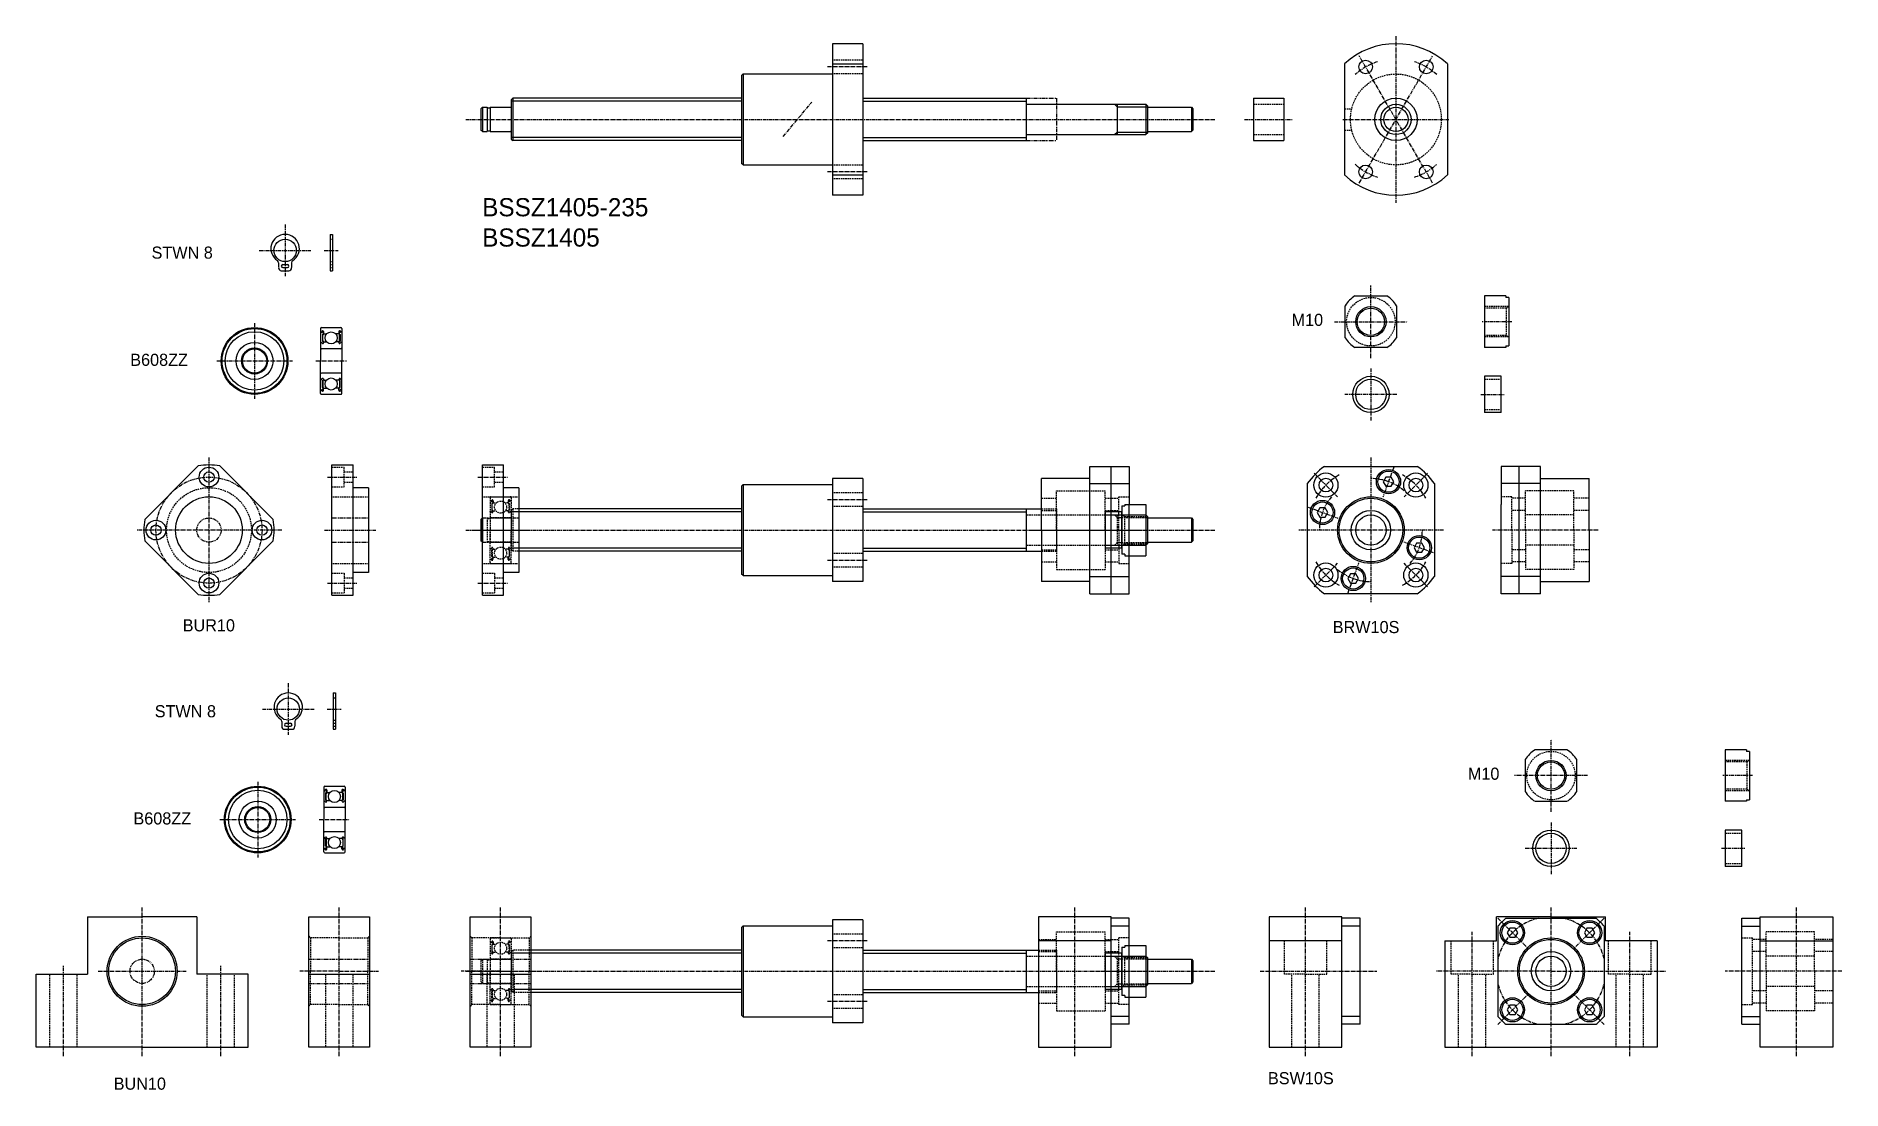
# Model space of a CAD drawing. Extents: x -127 to 469, y -250 to 98.
import ezdxf

# ---------------------------------------------------------------- set-up
doc = ezdxf.new("R2010")
doc.units = 0
for name, pattern in [('CENTER', [2, 1.25, -0.25, 0.25, -0.25]), ('DASHED', [0.75, 0.5, -0.25]), ('PHANTOM', [2.5, 1.25, -0.25, 0.25, -0.25, 0.25, -0.25])]:
    doc.linetypes.add(name, pattern=pattern)
doc.layers.get('0').update_dxf_attribs({"linetype": 'CONTINUOUS'})
doc.layers.add('CENTER', color=1, linetype='CENTER')

# ---------------------------------------------------------------- blocks, each defined once
blk = doc.blocks.new('BSSZ1405')
at = {"color": 7, "linetype": 'CONTINUOUS'}
for p, q in [((-10, 25), (-10, -25)), ((0, 25), (-10, 25)), ((0, 25), (0, -25)), ((-10, 18.33), (0, 18.33)), ((-40, 14.5), (-39.5, 15)), ((-40, 14.5), (-40, -14.5)), ((-39.5, 15), (-10, 15)), ((-39.5, 15), (-39.5, -15)), ((-115.5, 7), (-116, 6.5)), ((-116, 6.5), (-116, -6.5)), ((-40, 7), (-115.5, 7)), ((-115.5, 7), (-115.5, -7)), ((0, 7), (54, 7)), ((54, 7), (54, -7)), ((-126, 3.5), (-125.5, 4)), ((-126, 3.5), (-126, -3.5)), ((-125.5, 4), (-125.5, -4)), ((-125.5, 4), (-123.9, 4)), ((-123.9, 4), (-123.9, -4)), ((-123.9, 3.8), (-123, 3.8)), ((-123, 4), (-123, -4)), ((-123, 4), (-116.2, 4)), ((-116, 0), (-116, 0)), ((54.2, 5), (93.5, 5)), ((84, 5), (84, -5)), ((93.5, 5), (93.5, -5)), ((93.5, 5), (94, 4.5)), ((94, 4.5), (94, -4.5)), ((94, 4), (108.5, 4)), ((108.5, 4), (108.5, -4)), ((108.5, 4), (109, 3.5)), ((109, 3.5), (109, -3.5)), ((-125.5, -4), (-126, -3.5)), ((-125.5, -4), (-123.9, -4)), ((-123.9, -3.8), (-123, -3.8)), ((-123, -4), (-116.2, -4)), ((54.2, -5), (93.5, -5)), ((94, -4.5), (93.5, -5)), ((94, -4), (108.5, -4)), ((109, -3.5), (108.5, -4)), ((-116, -6.5), (-115.5, -7)), ((-40, -7), (-115.5, -7)), ((0, -7), (54, -7)), ((-39.5, -15), (-40, -14.5)), ((-39.5, -15), (-10, -15)), ((-10, -18.33), (0, -18.33)), ((0, -25), (-10, -25))]:
    blk.add_line(p, q, dxfattribs=at)
at = {"color": 3, "linetype": 'DASHED'}
for p, q in [((0, 19.57), (-10, 19.57)), ((0, 15.07), (-10, 15.07)), ((0, -15.07), (-10, -15.07)), ((0, -19.57), (-10, -19.57))]:
    blk.add_line(p, q, dxfattribs=at)
at = {"color": 3, "linetype": 'CONTINUOUS'}
for p, q in [((-40, 6), (-116, 6)), ((0, 6), (54, 6)), ((83.15, 5), (84, 4.15)), ((84, 4.15), (94, 4.15)), ((83.15, -5), (84, -4.15)), ((84, -4.15), (94, -4.15)), ((-40, -6), (-116, -6)), ((0, -6), (54, -6))]:
    blk.add_line(p, q, dxfattribs=at)
at = {"color": 3, "linetype": 'PHANTOM'}
for p, q in [((54, 7), (64, 7)), ((64, 7), (64, -7)), ((54, -7), (64, -7))]:
    blk.add_line(p, q, dxfattribs=at)
at = {"color": 7, "linetype": 'CONTINUOUS'}
for centre, start, end in [((-116.2, 4.2), 270, 0), ((54.2, 5.2), 180, 270), ((-116.2, -4.2), 0, 90), ((54.2, -5.2), 90, 180)]:
    blk.add_arc(centre, 0.2, start, end, dxfattribs=at)
at = {"layer": 'CENTER', "color": 1, "linetype": 'CENTER'}
for p, q in [((1.45, 17.32), (-11.58, 17.32)), ((-131, 0), (116.27, 0)), ((-26.25, -5.66), (-16.83, 5.66)), ((1.45, -17.32), (-11.58, -17.32))]:
    blk.add_line(p, q, dxfattribs=at)
blk = doc.blocks.new('BUN10-H')
at = {"color": 7, "linetype": 'CONTINUOUS'}
for p, q in [((-18, 0), (0, 0)), ((-18, 0), (-18, -19)), ((18, 0), (0, 0)), ((18, 0), (18, -19)), ((-35, -43), (-35, -19)), ((35, -43), (35, -19)), ((0, -43), (-35, -43)), ((0, -43), (35, -43))]:
    blk.add_line(p, q, dxfattribs=at)
at = {"color": 3, "linetype": 'DASHED'}
for p, q in [((-30.5, -43), (-30.5, -19)), ((-21.5, -43), (-21.5, -19)), ((21.5, -43), (21.5, -19)), ((30.5, -43), (30.5, -19))]:
    blk.add_line(p, q, dxfattribs=at)
at = {"color": 7, "linetype": 'CONTINUOUS'}
for points in [[(-35, -19), (-18, -19)], [(35, -19), (18, -19)]]:
    blk.add_lwpolyline(points, dxfattribs=at)
for radius in [11.55, 11]:
    blk.add_circle((0, -18), radius, dxfattribs=at)
at = {"color": 3, "linetype": 'PHANTOM'}
blk.add_circle((0, -18), 4, dxfattribs=at)
at = {"layer": 'CENTER', "color": 1, "linetype": 'CENTER'}
for p, q in [((0, -46), (0, 3)), ((-26, -46), (-26, -16)), ((26, -46), (26, -16)), ((-14.55, -18), (14.55, -18))]:
    blk.add_line(p, q, dxfattribs=at)
blk = doc.blocks.new('BUN10-V')
at = {"color": 7, "linetype": 'CONTINUOUS'}
for p, q in [((-20, -25), (-20, 18)), ((-20, 18), (0, 18)), ((0, 18), (0, -25)), ((-20, -1), (0, -1)), ((0, -25), (-20, -25))]:
    blk.add_line(p, q, dxfattribs=at)
at = {"color": 3, "linetype": 'DASHED'}
for p, q in [((-20, 11.55), (-19.45, 11)), ((-19.45, 11), (-19.45, 0)), ((-10, 11), (-19.45, 11)), ((-10, 11), (-0.55, 11)), ((0, 11.55), (-0.55, 11)), ((-0.55, 11), (-0.55, 0)), ((-19.45, -11), (-19.45, 0)), ((-0.55, -11), (-0.55, 0)), ((-14.5, -1), (-14.5, -25)), ((-5.5, -1), (-5.5, -25)), ((-20, -11.55), (-19.45, -11)), ((-10, -11), (-19.45, -11)), ((-10, -11), (-0.55, -11)), ((0, -11.55), (-0.55, -11))]:
    blk.add_line(p, q, dxfattribs=at)
at = {"color": 3, "linetype": 'PHANTOM'}
for p, q in [((-20, 4), (0, 4)), ((-20, -4), (0, -4))]:
    blk.add_line(p, q, dxfattribs=at)
at = {"layer": 'CENTER', "color": 1, "linetype": 'CENTER'}
for p, q in [((-10, -28), (-10, 21)), ((-10, 0), (-23, 0)), ((-10, 0), (3, 0))]:
    blk.add_line(p, q, dxfattribs=at)
blk = doc.blocks.new('BUR10-H')
at = {"color": 7, "linetype": 'CONTINUOUS'}
for p, q in [((-21.21, 3.54), (-3.54, 21.21)), ((21.21, 3.54), (3.54, 21.21)), ((-3.54, -21.21), (-21.21, -3.54)), ((3.54, -21.21), (21.21, -3.54))]:
    blk.add_line(p, q, dxfattribs=at)
for centre, radius in [((0, 17.5), 3.25), ((0, 17.5), 1.7), ((0, 0), 11), ((-17.5, 0), 3.25), ((-17.5, 0), 1.7), ((17.5, 0), 3.25), ((17.5, 0), 1.7), ((0, -17.5), 3.25), ((0, -17.5), 1.7)]:
    blk.add_circle(centre, radius, dxfattribs=at)
at = {"color": 3, "linetype": 'DASHED'}
blk.add_circle((0, 0), 14, dxfattribs=at)
at = {"color": 3, "linetype": 'PHANTOM'}
blk.add_circle((0, 0), 4, dxfattribs=at)
at = {"color": 7, "linetype": 'CONTINUOUS'}
for start, end in [(80.51598, 99.48402), (170.51598, 189.48402), (350.51598, 9.48402), (260.51598, 279.48402)]:
    blk.add_arc((0, 0), 21.5, start, end, dxfattribs=at)
at = {"layer": 'CENTER'}
blk.add_line((0, 24), (0, -24), dxfattribs=at)
at = {"layer": 'CENTER', "linetype": 'CENTER'}
blk.add_line((24, 0), (-24, 0), dxfattribs=at)
blk.add_circle((0, 0), 17.5, dxfattribs=at)
blk = doc.blocks.new('BUR10-V')
at = {"color": 7, "linetype": 'CONTINUOUS'}
for p, q in [((-12, -21.5), (-12, 21.5)), ((-12, 21.5), (-5, 21.5)), ((-5, -21.5), (-5, 21.5)), ((0, 14), (-5, 14)), ((0, 14), (0, -14)), ((0, -14), (-5, -14)), ((-12, -21.5), (-5, -21.5))]:
    blk.add_line(p, q, dxfattribs=at)
at = {"color": 3, "linetype": 'DASHED'}
for p, q in [((-12, 20.75), (-8, 20.75)), ((-8, 14.25), (-8, 20.75)), ((-8, 19.2), (-5, 19.2)), ((-12, 14.25), (-8, 14.25)), ((-8, 15.8), (-5, 15.8)), ((-11.7, 11), (-0.3, 11)), ((-11.7, -11), (-0.3, -11)), ((-12, -14.25), (-8, -14.25)), ((-8, -14.25), (-8, -20.75)), ((-8, -15.8), (-5, -15.8)), ((-12, -20.75), (-8, -20.75)), ((-8, -19.2), (-5, -19.2))]:
    blk.add_line(p, q, dxfattribs=at)
at = {"color": 3, "linetype": 'PHANTOM'}
for p, q in [((-12, 4), (0, 4)), ((-12, -4), (0, -4))]:
    blk.add_line(p, q, dxfattribs=at)
at = {"layer": 'CENTER', "linetype": 'CENTER'}
for p, q in [((-13.5, 17.5), (-3.5, 17.5)), ((-14.5, 0), (2.5, 0)), ((-13.5, -17.5), (-3.5, -17.5))]:
    blk.add_line(p, q, dxfattribs=at)
blk = doc.blocks.new('BSW10S-H')
at = {"color": 7, "linetype": 'CONTINUOUS'}
for p, q in [((0, 43), (-18, 43)), ((-18, 35), (-18, 43)), ((-14.92, 42.5), (14.92, 42.5)), ((0, 43), (18, 43)), ((18, 35), (18, 43)), ((-17.5, 39.92), (-17.5, 10.08)), ((17.5, 39.92), (17.5, 10.08)), ((-35, 35), (-35, 0)), ((-35, 35), (-18, 35)), ((35, 35), (18, 35)), ((35, 35), (35, 0)), ((-14.92, 7.5), (14.92, 7.5)), ((-35, 0), (0, 0)), ((35, 0), (0, 0))]:
    blk.add_line(p, q, dxfattribs=at)
at = {"color": 3, "linetype": 'DASHED'}
for p, q in [((-33, 24), (-33, 35)), ((-19, 24), (-19, 35)), ((19, 24), (19, 35)), ((33, 24), (33, 35)), ((-26, 24), (-33, 24)), ((-30.5, 0), (-30.5, 24)), ((-26, 24), (-19, 24)), ((-21.5, 0), (-21.5, 24)), ((26, 24), (19, 24)), ((21.5, 0), (21.5, 24)), ((26, 24), (33, 24)), ((30.5, 0), (30.5, 24))]:
    blk.add_line(p, q, dxfattribs=at)
for points in [[(-13.59, 39.23), (-14.46, 37.73), (-13.59, 36.23), (-11.86, 36.23), (-11, 37.73), (-11.86, 39.23)], [(11.86, 39.23), (11, 37.73), (11.86, 36.23), (13.59, 36.23), (14.46, 37.73), (13.59, 39.23)], [(-13.59, 13.77), (-14.46, 12.27), (-13.59, 10.77), (-11.86, 10.77), (-11, 12.27), (-11.86, 13.77)], [(11.86, 13.77), (11, 12.27), (11.86, 10.77), (13.59, 10.77), (14.46, 12.27), (13.59, 13.77)]]:
    blk.add_lwpolyline(points, close=True)
at = {"color": 7, "linetype": 'CONTINUOUS'}
for centre, radius in [((-12.73, 37.73), 4), ((12.73, 37.73), 4), ((-12.73, 37.73), 3.5), ((0, 25), 11), ((12.73, 37.73), 3.5), ((0, 25), 6.5), ((0, 25), 5), ((-12.73, 12.27), 4), ((-12.73, 12.27), 3.5), ((12.73, 12.27), 4), ((12.73, 12.27), 3.5)]:
    blk.add_circle(centre, radius, dxfattribs=at)
blk.add_circle((0, 25), 10.5)
for start, end in [(130.45908, 139.54092), (40.45908, 49.54092), (220.45908, 229.54092), (310.45908, 319.54092)]:
    blk.add_arc((0, 25), 23, start, end, dxfattribs=at)
at = {"layer": 'CENTER', "color": 1, "linetype": 'CENTER'}
for p, q in [((-17.55, 42.55), (-7.9, 32.9)), ((0, -3), (0, 46)), ((17.55, 42.55), (7.9, 32.9)), ((-26, -3), (-26, 38)), ((26, -3), (26, 38)), ((0, 25), (-38, 25)), ((0, 25), (38, 25)), ((-17.55, 7.45), (-7.9, 17.1)), ((17.55, 7.45), (7.9, 17.1))]:
    blk.add_line(p, q, dxfattribs=at)
for start, end in [(103.5362, 166.4638), (13.5362, 76.4638), (193.5362, 256.4638), (283.5362, 346.4638)]:
    blk.add_arc((0, 25), 18, start, end, dxfattribs=at)
blk = doc.blocks.new('BRW10S-H')
at = {"color": 7, "linetype": 'CONTINUOUS'}
for p, q in [((-15.33, 21), (15.33, 21)), ((-21, 15.33), (-21, -15.33)), ((21, 15.33), (21, -15.33)), ((15.33, -21), (-15.33, -21))]:
    blk.add_line(p, q, dxfattribs=at)
for points in [[(4.95, 17.47), (4.08, 15.97), (4.95, 14.47), (6.68, 14.47), (7.55, 15.97), (6.68, 17.47)], [(-16.84, 7.31), (-17.71, 5.81), (-16.84, 4.31), (-15.11, 4.31), (-14.24, 5.81), (-15.11, 7.31)], [(15.11, -4.31), (14.24, -5.81), (15.11, -7.31), (16.84, -7.31), (17.71, -5.81), (16.84, -4.31)], [(-6.68, -14.47), (-7.55, -15.97), (-6.68, -17.47), (-4.95, -17.47), (-4.08, -15.97), (-4.95, -14.47)]]:
    blk.add_lwpolyline(points, close=True)
for centre, radius in [((-14.85, 14.85), 4), ((5.81, 15.97), 4), ((14.85, 14.85), 4), ((-14.85, 14.85), 2.25), ((14.85, 14.85), 2.25), ((-15.97, 5.81), 4), ((0, 0), 6.5), ((0, 0), 5), ((15.97, -5.81), 4), ((-14.85, -14.85), 4), ((14.85, -14.85), 4), ((-14.85, -14.85), 2.25), ((-5.81, -15.97), 4), ((14.85, -14.85), 2.25)]:
    blk.add_circle(centre, radius, dxfattribs=at)
for centre, radius in [((5.81, 15.97), 3.5), ((-15.97, 5.81), 3.5), ((0, 0), 11), ((0, 0), 10.5), ((15.97, -5.81), 3.5), ((-5.81, -15.97), 3.5)]:
    blk.add_circle(centre, radius)
for start, end in [(126.12893, 143.87107), (36.12893, 53.87107), (216.12893, 233.87107), (306.12893, 323.87107)]:
    blk.add_arc((0, 0), 26, start, end, dxfattribs=at)
at = {"layer": 'CENTER', "color": 1, "linetype": 'CENTER'}
for p, q in [((0, 24), (0, -24)), ((-18.74, 18.74), (-10.96, 10.96)), ((7.54, 20.72), (3.95, 10.85)), ((18.74, 18.74), (10.96, 10.96)), ((-20.72, 7.54), (-10.85, 3.95)), ((24, 0), (-24, 0)), ((20.72, -7.54), (10.85, -3.95)), ((-18.74, -18.74), (-10.96, -10.96)), ((-7.54, -20.72), (-3.95, -10.85)), ((18.74, -18.74), (10.96, -10.96))]:
    blk.add_line(p, q, dxfattribs=at)
for start, end in [(119.95074, 150.04926), (29.95074, 60.04926), (209.95074, 240.04926), (299.95074, 330.04926)]:
    blk.add_arc((0, 0), 21, start, end, dxfattribs=at)
at = {"layer": 'CENTER'}
for start, end in [(49.6715, 90.3285), (139.6715, 180.3285), (319.6715, 0.3285), (229.6715, 270.3285)]:
    blk.add_arc((0, 0), 17, start, end, dxfattribs=at)
blk = doc.blocks.new('BSW10S-V')
at = {"color": 7, "linetype": 'CONTINUOUS'}
for p, q in [((-24, 18), (0, 18)), ((-24, 17.15), (-24, 18)), ((0, 18), (0, -25)), ((-30, -17.5), (-30, 17.5)), ((-30, 17.5), (-24, 17.5)), ((-30, 14.92), (-24, 14.92)), ((-24, -17.15), (-24, 17.15)), ((-24, 10), (0, 10)), ((-30, -14.92), (-24, -14.92)), ((-30, -17.5), (-24, -17.5)), ((-24, -25), (-24, -17.15)), ((0, -25), (-24, -25))]:
    blk.add_line(p, q, dxfattribs=at)
at = {"color": 3, "linetype": 'DASHED'}
for p, q in [((-6, 13), (-22, 13)), ((-22, 0), (-22, 13)), ((-6, 0), (-6, 13)), ((-30, 11), (-26.5, 11)), ((-26.5, -11), (-26.5, 11)), ((-22, 10.5), (-26.5, 10.5)), ((-22, 6.5), (-26.5, 6.5)), ((0, 10.5), (-6, 10.5)), ((0, 6.5), (-6, 6.5)), ((-6, 5), (-22, 5)), ((-22, 0), (-22, -13)), ((-6, 0), (-6, -13)), ((-6, -5), (-22, -5)), ((-30, -11), (-26.5, -11)), ((-22, -6.5), (-26.5, -6.5)), ((-22, -10.5), (-26.5, -10.5)), ((0, -6.5), (-6, -6.5)), ((0, -10.5), (-6, -10.5)), ((-6, -13), (-22, -13))]:
    blk.add_line(p, q, dxfattribs=at)
at = {"layer": 'CENTER', "color": 1, "linetype": 'CENTER'}
for p, q in [((-12, -28), (-12, 21)), ((3, 0), (-35.5, 0))]:
    blk.add_line(p, q, dxfattribs=at)
blk = doc.blocks.new('BRW10S-V')
at = {"color": 7, "linetype": 'CONTINUOUS'}
for p, q in [((-29, 21), (-29, 8.5)), ((-16, 21), (-29, 21)), ((-23, -21), (-23, 21)), ((-16, -21), (-16, 21)), ((-16, 15.33), (-29, 15.33)), ((-16, 17), (0, 17)), ((0, 0), (0, 17)), ((-29, -8.5), (-29, 8.5)), ((0, 0), (0, -17)), ((-29, -21), (-29, -8.5)), ((-16, -15.33), (-29, -15.33)), ((-16, -17), (0, -17)), ((-16, -21), (-29, -21))]:
    blk.add_line(p, q, dxfattribs=at)
at = {"color": 3, "linetype": 'DASHED'}
for p, q in [((-5, 13), (-21, 13)), ((-21, 0), (-21, 13)), ((-5, 0), (-5, 13)), ((-25.5, 11), (-29, 11)), ((-25.5, 0), (-25.5, 11)), ((-21, 10.5), (-25.5, 10.5)), ((-21, 6.5), (-25.5, 6.5)), ((0, 10.5), (-5, 10.5)), ((0, 6.5), (-5, 6.5)), ((-25.5, 0), (-25.5, -11)), ((-5, 5), (-21, 5)), ((-21, 0), (-21, -13)), ((-5, 0), (-5, -13)), ((-5, -5), (-21, -5)), ((-25.5, -11), (-29, -11)), ((-21, -6.5), (-25.5, -6.5)), ((-21, -10.5), (-25.5, -10.5)), ((0, -6.5), (-5, -6.5)), ((0, -10.5), (-5, -10.5)), ((-5, -13), (-21, -13))]:
    blk.add_line(p, q, dxfattribs=at)
at = {"layer": 'CENTER', "color": 1, "linetype": 'CENTER'}
blk.add_line((3, 0), (-31.85, 0), dxfattribs=at)
blk = doc.blocks.new('M10NAT-V')
at = {"color": 7, "linetype": 'CONTINUOUS'}
for p, q in [((7, 8.5), (0, 8.5)), ((0, 8.5), (0, -8.5)), ((7, 8.5), (7, 8)), ((8, 8), (7, 8)), ((8, 8), (8, -8)), ((7, -8.5), (0, -8.5)), ((7, -8), (7, -8.5)), ((7, -8), (8, -8))]:
    blk.add_line(p, q, dxfattribs=at)
at = {"color": 3, "linetype": 'DASHED'}
for p, q in [((8, 5), (0, 5)), ((7.13, 4.5), (0, 4.5)), ((7.13, 4.5), (8, 5)), ((7.13, 4.5), (7.13, -4.5)), ((7.13, -4.5), (0, -4.5)), ((8, -5), (0, -5)), ((7.13, -4.5), (8, -5))]:
    blk.add_line(p, q, dxfattribs=at)
at = {"layer": 'CENTER', "color": 1, "linetype": 'CENTER'}
blk.add_line((9, 0), (-1, 0), dxfattribs=at)
blk = doc.blocks.new('SP10S')
at = {"color": 7, "linetype": 'CONTINUOUS'}
for p, q in [((0, 6), (0, -6)), ((5.5, 6), (0, 6)), ((5.5, -6), (5.5, 6)), ((5.5, -6), (0, -6))]:
    blk.add_line(p, q, dxfattribs=at)
at = {"color": 3, "linetype": 'DASHED'}
for p, q in [((0, 5), (5.5, 5)), ((0, -5), (5.5, -5))]:
    blk.add_line(p, q, dxfattribs=at)
at = {"layer": 'CENTER', "color": 1, "linetype": 'CENTER'}
blk.add_line((-1.25, 0), (6.75, 0), dxfattribs=at)
blk = doc.blocks.new('B608ZZ')
at = {"color": 3, "linetype": 'DASHED'}
for p, q in [((0, 10.7), (0, 0)), ((0, 9.75), (0.1, 9.65)), ((0, 6), (0.1, 6.1)), ((0.1, 9.65), (0.33, 9.65)), ((0.1, 6.1), (0.33, 6.1)), ((0.3, 11), (6.7, 11)), ((0.33, 9.65), (0.44, 9.83)), ((0.33, 6.1), (0.55, 5.84)), ((0.38, 9.47), (0.5, 9.4)), ((0.45, 9.58), (0.56, 9.77)), ((0.56, 9.52), (0.45, 9.58)), ((0.5, 9.4), (0.56, 9.52)), ((0.87, 8.95), (0.6, 8.68)), ((0.6, 8.68), (0.6, 6.5)), ((1, 8.89), (0.73, 8.63)), ((0.73, 6.5), (0.73, 8.63)), ((0.93, 6.5), (0.73, 6.5)), ((0.73, 6.36), (0.93, 6.36)), ((0.87, 9.68), (0.87, 8.95)), ((0.93, 6.36), (0.93, 6.5)), ((0.93, 5.92), (1.04, 6.21)), ((1, 9.68), (1, 8.89)), ((1, 9.05), (1.1, 8.95)), ((1.04, 6.21), (1.14, 6.3)), ((1.1, 8.95), (2.02, 8.95)), ((1.14, 6.3), (1.98, 6.3)), ((5.9, 8.95), (4.98, 8.95)), ((5.86, 6.3), (5.02, 6.3)), ((5.96, 6.21), (5.86, 6.3)), ((6, 9.05), (5.9, 8.95)), ((6.07, 5.92), (5.96, 6.21)), ((6, 9.68), (6, 8.89)), ((6, 8.89), (6.27, 8.63)), ((6.07, 6.5), (6.27, 6.5)), ((6.07, 6.36), (6.07, 6.5)), ((6.27, 6.36), (6.07, 6.36)), ((6.13, 9.68), (6.13, 8.95)), ((6.13, 8.95), (6.4, 8.68)), ((6.27, 6.5), (6.27, 8.63)), ((6.4, 8.68), (6.4, 6.5)), ((6.55, 9.58), (6.44, 9.77)), ((6.44, 9.52), (6.55, 9.58)), ((6.5, 9.4), (6.44, 9.52)), ((6.67, 6.1), (6.45, 5.84)), ((6.62, 9.47), (6.5, 9.4)), ((6.67, 9.65), (6.56, 9.83)), ((6.9, 9.65), (6.67, 9.65)), ((6.9, 6.1), (6.67, 6.1)), ((7, 9.75), (6.9, 9.65)), ((7, 6), (6.9, 6.1)), ((7, 10.7), (7, 0)), ((0, -10.7), (0, 0)), ((6.7, 4), (0.3, 4)), ((7, -10.7), (7, 0)), ((6.7, -4), (0.3, -4)), ((0.33, -6.1), (0.55, -5.84)), ((0.93, -5.92), (1.04, -6.21)), ((6.07, -5.92), (5.96, -6.21)), ((6.67, -6.1), (6.45, -5.84)), ((7, -5.35), (7, -5.35)), ((0, -6), (0.1, -6.1)), ((0, -9.75), (0.1, -9.65)), ((0.1, -6.1), (0.33, -6.1)), ((0.1, -9.65), (0.33, -9.65)), ((0.3, -11), (6.7, -11)), ((0.33, -9.65), (0.44, -9.83)), ((0.38, -9.47), (0.5, -9.4)), ((0.56, -9.52), (0.45, -9.58)), ((0.45, -9.58), (0.56, -9.77)), ((0.5, -9.4), (0.56, -9.52)), ((0.6, -8.68), (0.6, -6.5)), ((0.87, -8.95), (0.6, -8.68)), ((0.73, -6.36), (0.93, -6.36)), ((0.73, -6.5), (0.73, -8.63)), ((0.93, -6.5), (0.73, -6.5)), ((1, -8.89), (0.73, -8.63)), ((0.87, -9.68), (0.87, -8.95)), ((0.93, -6.36), (0.93, -6.5)), ((1, -9.68), (1, -8.89)), ((1, -9.05), (1.1, -8.95)), ((1.04, -6.21), (1.14, -6.3)), ((1.1, -8.95), (2.02, -8.95)), ((1.14, -6.3), (1.98, -6.3)), ((5.9, -8.95), (4.98, -8.95)), ((5.86, -6.3), (5.02, -6.3)), ((5.96, -6.21), (5.86, -6.3)), ((6, -9.05), (5.9, -8.95)), ((6, -8.89), (6.27, -8.63)), ((6, -9.68), (6, -8.89)), ((6.27, -6.36), (6.07, -6.36)), ((6.07, -6.36), (6.07, -6.5)), ((6.07, -6.5), (6.27, -6.5)), ((6.13, -8.95), (6.4, -8.68)), ((6.13, -9.68), (6.13, -8.95)), ((6.27, -6.5), (6.27, -8.63)), ((6.4, -8.68), (6.4, -6.5)), ((6.5, -9.4), (6.44, -9.52)), ((6.44, -9.52), (6.55, -9.58)), ((6.55, -9.58), (6.44, -9.77)), ((6.62, -9.47), (6.5, -9.4)), ((6.67, -9.65), (6.56, -9.83)), ((6.9, -6.1), (6.67, -6.1)), ((6.9, -9.65), (6.67, -9.65)), ((7, -6), (6.9, -6.1)), ((7, -9.75), (6.9, -9.65)), ((7, -8.03), (7, -8.02))]:
    blk.add_line(p, q, dxfattribs=at)
for centre in [(3.5, 7.6), (3.5, -7.6)]:
    blk.add_circle(centre, 2, dxfattribs=at)
for centre, radius, start, end in [((0.3, 10.7), 0.3, 90, 180), ((0.45, 9.58), 0.133, 149.9969, 240.00125), ((0.7, 9.68), 0.299, 0, 150.00017), ((0.7, 9.68), 0.166, 0, 150.00436), ((0.73, 6.5), 0.133, 180.00005, 270.00003), ((6.3, 9.68), 0.299, 29.99983, 180), ((6.3, 9.68), 0.166, 29.99564, 180), ((6.27, 6.5), 0.133, 269.99997, 359.99995), ((6.55, 9.58), 0.133, 299.99875, 30.0031), ((6.7, 10.7), 0.3, 0, 90), ((0.3, 4.3), 0.3, 180, 270), ((0.72, 5.98), 0.224, 220.00096, 343.1517), ((6.28, 5.98), 0.224, 196.8483, 319.99904), ((6.7, 4.3), 0.3, 270, 0), ((0.3, -4.3), 0.3, 90, 180), ((0.72, -5.98), 0.224, 16.8483, 139.99904), ((6.28, -5.98), 0.224, 40.00096, 163.1517), ((6.7, -4.3), 0.3, 0, 90), ((0.3, -10.7), 0.3, 180, 270), ((0.45, -9.58), 0.133, 119.99875, 210.0031), ((0.7, -9.68), 0.299, 209.99983, 0), ((0.7, -9.68), 0.166, 209.99564, 0), ((0.73, -6.5), 0.133, 89.99997, 179.99995), ((6.3, -9.68), 0.299, 180, 330.00017), ((6.3, -9.68), 0.166, 180, 330.00436), ((6.27, -6.5), 0.133, 0.00005, 90.00003), ((6.55, -9.58), 0.133, 329.9969, 60.00125), ((6.7, -10.7), 0.3, 270, 0)]:
    blk.add_arc(centre, radius, start, end, dxfattribs=at)
at = {"layer": 'CENTER', "color": 1, "linetype": 'CENTER'}
blk.add_line((-1.56, 0), (8.49, 0), dxfattribs=at)
blk = doc.blocks.new('BSSZ1405-2')
at = {"color": 7, "linetype": 'CONTINUOUS'}
for p, q in [((-40, 14.5), (-39.5, 15)), ((-40, 14.5), (-40, -14.5)), ((-39.5, 15), (-39.5, -15)), ((-39.5, 15), (-10, 15)), ((0, 17), (-10, 17)), ((-10, 17), (-10, -17)), ((0, 17), (0, -17)), ((-40, 7), (-113.5, 7)), ((0, 7), (54, 7)), ((54, 7), (59, 7)), ((54, 7), (54, -7)), ((-126, 3.5), (-125.5, 4)), ((-126, 3.5), (-126, -3.5)), ((-125.5, 4), (-125.5, -4)), ((93.5, 5), (93.5, -5)), ((93.5, 5), (94, 4.5)), ((94, 4.5), (94, -4.5)), ((94, 4), (108.5, 4)), ((108.5, 4), (108.5, -4)), ((108.5, 4), (109, 3.5)), ((109, 3.5), (109, -3.5)), ((-125.5, -4), (-126, -3.5)), ((94, -4.5), (93.5, -5)), ((94, -4), (108.5, -4)), ((109, -3.5), (108.5, -4)), ((-40, -7), (-113.5, -7)), ((0, -7), (54, -7)), ((54, -7), (59, -7)), ((-39.5, -15), (-40, -14.5)), ((-39.5, -15), (-10, -15)), ((0, -17), (-10, -17))]:
    blk.add_line(p, q, dxfattribs=at)
at = {"color": 3, "linetype": 'DASHED'}
for p, q in [((0, 12.25), (-10, 12.25)), ((-115.5, 7), (-116, 6.5)), ((-116, 6.5), (-116, -6.5)), ((-115.5, 7), (-115.5, -7)), ((-113.5, 7), (-115.5, 7)), ((0, 7.75), (-10, 7.75)), ((59, 7), (64, 7)), ((64, 7), (64, -7)), ((-125.5, 4), (-123.9, 4)), ((-123.9, 4), (-123.9, -4)), ((-123.9, 3.8), (-123, 3.8)), ((-123, 4), (-116.2, 4)), ((-123, 4), (-123, -4)), ((54.2, 5), (64, 5)), ((64, 5), (93.5, 5)), ((83.15, 5), (84, 4.15)), ((84, 5), (84, -5)), ((84, 4.15), (94, 4.15)), ((-125.5, -4), (-123.9, -4)), ((-123.9, -3.8), (-123, -3.8)), ((-123, -4), (-116.2, -4)), ((-116, 0), (-115.9999, 0)), ((54.2, -5), (64, -5)), ((64, -5), (93.5, -5)), ((83.15, -5), (84, -4.15)), ((84, -4.15), (94, -4.15)), ((-116, -6.5), (-115.5, -7)), ((-113.5, -7), (-115.5, -7)), ((0, -7.75), (-10, -7.75)), ((59, -7), (64, -7)), ((0, -12.25), (-10, -12.25))]:
    blk.add_line(p, q, dxfattribs=at)
at = {"color": 3, "linetype": 'CONTINUOUS'}
for p, q in [((-40, 6), (-116, 6)), ((0, 6), (54, 6)), ((-40, -6), (-116, -6)), ((0, -6), (54, -6))]:
    blk.add_line(p, q, dxfattribs=at)
at = {"color": 3, "linetype": 'DASHED'}
for centre, start, end in [((-116.2, 4.2), 270, 0), ((54.2, 5.2), 180, 270), ((-116.2, -4.2), 0, 90), ((54.2, -5.2), 90, 180)]:
    blk.add_arc(centre, 0.2, start, end, dxfattribs=at)
at = {"layer": 'CENTER', "color": 1, "linetype": 'CENTER'}
for p, q in [((1.4465, 10), (-11.5759, 10)), ((-131, 0), (116.2706, 0)), ((1.4465, -10), (-11.5759, -10))]:
    blk.add_line(p, q, dxfattribs=at)
blk = doc.blocks.new('BSSZ1405-3')
at = {"color": 7, "linetype": 'CONTINUOUS'}
for p, q in [((-40, 14.5), (-39.5, 15)), ((-40, 14.5), (-40, -14.5)), ((-39.5, 15), (-39.5, -15)), ((-39.5, 15), (-10, 15)), ((0, 17), (-10, 17)), ((-10, 17), (-10, -17)), ((0, 17), (0, -17)), ((-40, 7), (-109.4999, 7)), ((0, 7), (54, 7)), ((54, 7), (54, -7)), ((54, 7), (58, 7)), ((93.5, 5), (93.5, -5)), ((93.5, 5), (94, 4.5)), ((94, 4.5), (94, -4.5)), ((94, 4), (108.5, 4)), ((108.5, 4), (108.5, -4)), ((108.5, 4), (109, 3.5)), ((109, 3.5), (109, -3.5)), ((94, -4.5), (93.5, -5)), ((94, -4), (108.5, -4)), ((109, -3.5), (108.5, -4)), ((-40, -7), (-109.4999, -7)), ((0, -7), (54, -7)), ((54, -7), (58, -7)), ((-39.5, -15), (-40, -14.5)), ((-39.5, -15), (-10, -15)), ((0, -17), (-10, -17))]:
    blk.add_line(p, q, dxfattribs=at)
at = {"color": 3, "linetype": 'DASHED'}
for p, q in [((0, 12.25), (-10, 12.25)), ((-115.5, 7), (-116, 6.5)), ((-116, 6.5), (-116, -6.5)), ((-115.5, 7), (-115.5, -7)), ((-109.4999, 7), (-115.5, 7)), ((0, 7.75), (-10, 7.75)), ((58, 7), (64, 7)), ((64, 7), (64, -7)), ((-126, 3.5), (-125.5, 4)), ((-126, 3.5), (-126, -3.5)), ((-125.5, 4), (-125.5, -4)), ((-125.5, 4), (-123.9, 4)), ((-123.9, 4), (-123.9, -4)), ((-123.9, 3.8), (-123, 3.8)), ((-123, 4), (-116.2, 4)), ((-123, 4), (-123, -4)), ((54.2, 5), (64, 5)), ((64, 5), (93.5, 5)), ((83.15, 5), (84, 4.15)), ((84, 5), (84, -5)), ((84, 4.15), (94, 4.15)), ((-125.5, -4), (-126, -3.5)), ((-125.5, -4), (-123.9, -4)), ((-123.9, -3.8), (-123, -3.8)), ((-123, -4), (-116.2, -4)), ((-116, 0), (-115.9999, 0)), ((54.2, -5), (64, -5)), ((64, -5), (93.5, -5)), ((83.15, -5), (84, -4.15)), ((84, -4.15), (94, -4.15)), ((-116, -6.5), (-115.5, -7)), ((-109.4999, -7), (-115.5, -7)), ((0, -7.75), (-10, -7.75)), ((58, -7), (64, -7)), ((0, -12.25), (-10, -12.25))]:
    blk.add_line(p, q, dxfattribs=at)
at = {"color": 3, "linetype": 'CONTINUOUS'}
for p, q in [((-40, 6), (-116, 6)), ((0, 6), (54, 6)), ((-40, -6), (-116, -6)), ((0, -6), (54, -6))]:
    blk.add_line(p, q, dxfattribs=at)
at = {"color": 3, "linetype": 'DASHED'}
for centre, start, end in [((-116.2, 4.2), 270, 0), ((54.2, 5.2), 180, 270), ((-116.2, -4.2), 0, 90), ((54.2, -5.2), 90, 180)]:
    blk.add_arc(centre, 0.2, start, end, dxfattribs=at)
at = {"layer": 'CENTER', "color": 1, "linetype": 'CENTER'}
for p, q in [((1.4465, 10), (-11.5759, 10)), ((-131, 0), (116.2706, 0)), ((1.4465, -10), (-11.5759, -10))]:
    blk.add_line(p, q, dxfattribs=at)

msp = doc.modelspace()

# ---------------------------------------------------------------- linework, layer by layer
at = {"color": 7, "linetype": 'CONTINUOUS'}
for p, q in [((305, 88.33), (305, 51.67)), ((339, 88.33), (339, 51.67)), ((275, 77), (275, 63)), ((275, 77), (285, 77)), ((285, 77), (285, 63)), ((275, 63), (285, 63)), ((-29.81, 32.08), (-29.81, 20.08)), ((-29.81, 32.08), (-29.01, 32.08)), ((-29.01, 32.08), (-29.01, 20.08)), ((-46.78, 22.68), (-46.78, 21.08)), ((-45.88, 20.08), (-43.38, 20.08)), ((-45.38, 22.08), (-43.88, 22.08)), ((-45.38, 21.08), (-43.88, 21.08)), ((-44.63, 23.08), (-44.63, 22.08)), ((-44.63, 21.08), (-44.63, 20.08)), ((-42.48, 22.68), (-42.48, 21.08)), ((-29.81, 20.08), (-29.01, 20.08)), ((305.23, -2.03), (305.23, 8.51)), ((308.46, 11.74), (319, 11.74)), ((322.23, 8.51), (322.23, -2.03)), ((319, -5.26), (308.46, -5.26)), ((-28.76, -119.28), (-28.76, -131.28)), ((-28.76, -119.28), (-27.96, -119.28)), ((-27.96, -119.28), (-27.96, -131.28)), ((-45.73, -128.68), (-45.73, -130.28)), ((-44.33, -129.28), (-42.83, -129.28)), ((-44.33, -130.28), (-42.83, -130.28)), ((-43.58, -128.28), (-43.58, -129.28)), ((-43.58, -130.28), (-43.58, -131.28)), ((-41.43, -128.68), (-41.43, -130.28)), ((-44.83, -131.28), (-42.33, -131.28)), ((-28.76, -131.28), (-27.96, -131.28)), ((364.69, -141.28), (364.69, -151.82)), ((378.46, -138.05), (367.92, -138.05)), ((381.69, -151.82), (381.69, -141.28)), ((430.69, -138.05), (430.69, -155.05)), ((437.69, -138.05), (430.69, -138.05)), ((437.69, -138.05), (437.69, -138.55)), ((438.69, -138.55), (437.69, -138.55)), ((438.69, -138.55), (438.69, -154.55)), ((437.69, -154.55), (437.69, -155.05)), ((437.69, -154.55), (438.69, -154.55)), ((367.92, -155.05), (378.46, -155.05)), ((437.69, -155.05), (430.69, -155.05)), ((430.69, -164.55), (430.69, -176.55)), ((436.19, -164.55), (430.69, -164.55)), ((436.19, -176.55), (436.19, -164.55)), ((436.19, -176.55), (430.69, -176.55)), ((304.19, -193.14), (280.19, -193.14)), ((280.19, -193.14), (280.19, -236.14)), ((304.19, -193.99), (304.19, -193.14)), ((310.19, -193.64), (304.19, -193.64)), ((304.19, -228.29), (304.19, -193.99)), ((310.19, -196.21), (304.19, -196.21)), ((310.19, -228.64), (310.19, -193.64)), ((304.19, -201.14), (280.19, -201.14)), ((310.19, -226.06), (304.19, -226.06)), ((304.19, -236.14), (304.19, -228.29)), ((310.19, -228.64), (304.19, -228.64)), ((280.19, -236.14), (304.19, -236.14))]:
    msp.add_line(p, q, dxfattribs=at)
at = {"color": 3, "linetype": 'DASHED'}
for p, q in [((275, 75), (285, 75)), ((305, 73.5), (307.41, 73.5)), ((305, 66.5), (307.41, 66.5)), ((275, 65), (285, 65)), ((-29.81, 30.48), (-29.01, 30.48)), ((-29.81, 23.08), (-29.01, 23.08)), ((-29.81, 22.08), (-29.01, 22.08)), ((-29.81, 21.08), (-29.01, 21.08)), ((-28.76, -120.88), (-27.96, -120.88)), ((-28.76, -128.28), (-27.96, -128.28)), ((-28.76, -129.28), (-27.96, -129.28)), ((-28.76, -130.28), (-27.96, -130.28)), ((438.69, -141.55), (430.69, -141.55)), ((437.83, -142.05), (430.69, -142.05)), ((437.83, -142.05), (438.69, -141.55)), ((437.83, -142.05), (437.83, -151.05)), ((437.83, -151.05), (430.69, -151.05)), ((438.69, -151.55), (430.69, -151.55)), ((437.83, -151.05), (438.69, -151.55)), ((430.69, -165.55), (436.19, -165.55)), ((430.69, -175.55), (436.19, -175.55)), ((285.19, -212.14), (285.19, -201.14)), ((299.19, -212.14), (299.19, -201.14)), ((292.19, -212.14), (285.19, -212.14)), ((287.69, -236.14), (287.69, -212.14)), ((292.19, -212.14), (299.19, -212.14)), ((296.69, -236.14), (296.69, -212.14))]:
    msp.add_line(p, q, dxfattribs=at)
for p, q in [((-32.91, 0.99), (-32.91, -9.71)), ((-32.91, 0.04), (-32.81, -0.06)), ((-32.61, 1.29), (-26.21, 1.29)), ((-32.57, -0.06), (-32.47, 0.12)), ((-32.46, -0.13), (-32.35, 0.06)), ((-26.36, -0.13), (-26.46, 0.06)), ((-26.24, -0.06), (-26.35, 0.12)), ((-25.91, 0.04), (-26.01, -0.06)), ((-25.91, 0.99), (-25.91, -9.71)), ((-32.91, -3.71), (-32.81, -3.61)), ((-32.81, -0.06), (-32.57, -0.06)), ((-32.81, -3.61), (-32.57, -3.61)), ((-26.21, -5.71), (-32.61, -5.71)), ((-32.57, -3.61), (-32.36, -3.87)), ((-32.53, -0.24), (-32.41, -0.31)), ((-32.34, -0.19), (-32.46, -0.13)), ((-32.41, -0.31), (-32.34, -0.19)), ((-32.04, -0.76), (-32.31, -1.03)), ((-32.31, -1.03), (-32.31, -3.21)), ((-31.91, -0.81), (-32.17, -1.08)), ((-32.17, -3.21), (-32.17, -1.08)), ((-31.97, -3.21), (-32.17, -3.21)), ((-32.17, -3.34), (-31.97, -3.34)), ((-32.04, -0.03), (-32.04, -0.76)), ((-31.97, -3.34), (-31.97, -3.21)), ((-31.97, -3.79), (-31.87, -3.5)), ((-31.91, -0.03), (-31.91, -0.81)), ((-31.91, -0.66), (-31.81, -0.76)), ((-31.87, -3.5), (-31.77, -3.41)), ((-31.81, -0.76), (-30.88, -0.76)), ((-31.77, -3.41), (-30.93, -3.41)), ((-27.01, -0.76), (-27.93, -0.76)), ((-27.05, -3.41), (-27.89, -3.41)), ((-26.95, -3.5), (-27.05, -3.41)), ((-26.91, -0.66), (-27.01, -0.76)), ((-26.84, -3.79), (-26.95, -3.5)), ((-26.91, -0.03), (-26.91, -0.81)), ((-26.91, -0.81), (-26.64, -1.08)), ((-26.84, -3.34), (-26.84, -3.21)), ((-26.84, -3.21), (-26.64, -3.21)), ((-26.64, -3.34), (-26.84, -3.34)), ((-26.77, -0.03), (-26.77, -0.76)), ((-26.77, -0.76), (-26.51, -1.03)), ((-26.64, -3.21), (-26.64, -1.08)), ((-26.51, -1.03), (-26.51, -3.21)), ((-26.47, -0.19), (-26.36, -0.13)), ((-26.4, -0.31), (-26.47, -0.19)), ((-26.24, -3.61), (-26.46, -3.87)), ((-26.29, -0.24), (-26.4, -0.31)), ((-26.01, -0.06), (-26.24, -0.06)), ((-26.01, -3.61), (-26.24, -3.61)), ((-25.91, -3.71), (-26.01, -3.61)), ((-32.91, -20.41), (-32.91, -9.71)), ((-25.91, -20.41), (-25.91, -9.71)), ((-32.91, -15.71), (-32.81, -15.81)), ((-32.81, -15.81), (-32.57, -15.81)), ((-26.21, -13.71), (-32.61, -13.71)), ((-32.57, -15.81), (-32.36, -15.55)), ((-32.31, -18.39), (-32.31, -16.21)), ((-32.17, -16.07), (-31.97, -16.07)), ((-32.17, -16.21), (-32.17, -18.34)), ((-31.97, -16.21), (-32.17, -16.21)), ((-31.97, -15.63), (-31.87, -15.92)), ((-31.97, -16.07), (-31.97, -16.21)), ((-31.87, -15.92), (-31.77, -16.01)), ((-31.77, -16.01), (-30.93, -16.01)), ((-27.05, -16.01), (-27.89, -16.01)), ((-26.95, -15.92), (-27.05, -16.01)), ((-26.84, -15.63), (-26.95, -15.92)), ((-26.84, -16.07), (-26.84, -16.21)), ((-26.64, -16.07), (-26.84, -16.07)), ((-26.84, -16.21), (-26.64, -16.21)), ((-26.64, -16.21), (-26.64, -18.34)), ((-26.51, -18.39), (-26.51, -16.21)), ((-26.24, -15.81), (-26.46, -15.55)), ((-26.01, -15.81), (-26.24, -15.81)), ((-25.91, -15.71), (-26.01, -15.81)), ((-25.91, -15.06), (-25.91, -15.06)), ((-25.91, -17.73), (-25.91, -17.73)), ((-32.91, -19.46), (-32.81, -19.36)), ((-32.81, -19.36), (-32.57, -19.36)), ((-32.61, -20.71), (-26.21, -20.71)), ((-32.57, -19.36), (-32.47, -19.54)), ((-32.53, -19.18), (-32.41, -19.11)), ((-32.34, -19.23), (-32.46, -19.29)), ((-32.46, -19.29), (-32.35, -19.48)), ((-32.41, -19.11), (-32.34, -19.23)), ((-32.04, -18.66), (-32.31, -18.39)), ((-31.91, -18.6), (-32.17, -18.34)), ((-32.04, -19.39), (-32.04, -18.66)), ((-31.91, -19.39), (-31.91, -18.6)), ((-31.91, -18.76), (-31.81, -18.66)), ((-31.81, -18.66), (-30.88, -18.66)), ((-27.01, -18.66), (-27.93, -18.66)), ((-26.91, -18.76), (-27.01, -18.66)), ((-26.91, -18.6), (-26.64, -18.34)), ((-26.91, -19.39), (-26.91, -18.6)), ((-26.77, -18.66), (-26.51, -18.39)), ((-26.77, -19.39), (-26.77, -18.66)), ((-26.4, -19.11), (-26.47, -19.23)), ((-26.47, -19.23), (-26.36, -19.29)), ((-26.36, -19.29), (-26.46, -19.48)), ((-26.29, -19.18), (-26.4, -19.11)), ((-26.24, -19.36), (-26.35, -19.54)), ((-26.01, -19.36), (-26.24, -19.36)), ((-25.91, -19.46), (-26.01, -19.36)), ((-31.86, -150.37), (-31.86, -161.07)), ((-31.86, -151.32), (-31.76, -151.42)), ((-31.76, -151.42), (-31.52, -151.42)), ((-31.56, -150.07), (-25.16, -150.07)), ((-31.52, -151.42), (-31.41, -151.24)), ((-31.47, -151.6), (-31.36, -151.67)), ((-31.41, -151.49), (-31.3, -151.3)), ((-31.29, -151.55), (-31.41, -151.49)), ((-31.36, -151.67), (-31.29, -151.55)), ((-30.99, -152.12), (-31.26, -152.39)), ((-31.26, -152.39), (-31.26, -154.57)), ((-30.86, -152.17), (-31.12, -152.44)), ((-31.12, -154.57), (-31.12, -152.44)), ((-30.92, -154.57), (-31.12, -154.57)), ((-31.12, -154.7), (-30.92, -154.7)), ((-30.99, -151.38), (-30.99, -152.12)), ((-30.92, -154.7), (-30.92, -154.57)), ((-30.92, -155.15), (-30.82, -154.86)), ((-30.86, -151.38), (-30.86, -152.17)), ((-30.86, -152.02), (-30.76, -152.12)), ((-30.82, -154.86), (-30.72, -154.77)), ((-30.76, -152.12), (-29.83, -152.12)), ((-30.72, -154.77), (-29.88, -154.77)), ((-25.96, -152.12), (-26.88, -152.12)), ((-25.99, -154.77), (-26.84, -154.77)), ((-25.89, -154.86), (-25.99, -154.77)), ((-25.86, -152.02), (-25.96, -152.12)), ((-25.79, -155.15), (-25.89, -154.86)), ((-25.86, -151.38), (-25.86, -152.17)), ((-25.86, -152.17), (-25.59, -152.44)), ((-25.79, -154.57), (-25.59, -154.57)), ((-25.79, -154.7), (-25.79, -154.57)), ((-25.59, -154.7), (-25.79, -154.7)), ((-25.72, -151.38), (-25.72, -152.12)), ((-25.72, -152.12), (-25.46, -152.39)), ((-25.59, -154.57), (-25.59, -152.44)), ((-25.46, -152.39), (-25.46, -154.57)), ((-25.42, -151.55), (-25.3, -151.49)), ((-25.35, -151.67), (-25.42, -151.55)), ((-25.3, -151.49), (-25.41, -151.3)), ((-25.24, -151.6), (-25.35, -151.67)), ((-25.19, -151.42), (-25.3, -151.24)), ((-24.96, -151.42), (-25.19, -151.42)), ((-24.86, -151.32), (-24.96, -151.42)), ((-24.86, -150.37), (-24.86, -161.07)), ((-31.86, -155.07), (-31.76, -154.97)), ((-31.76, -154.97), (-31.52, -154.97)), ((-25.16, -157.07), (-31.56, -157.07)), ((-31.52, -154.97), (-31.31, -155.23)), ((-25.19, -154.97), (-25.4, -155.23)), ((-24.96, -154.97), (-25.19, -154.97)), ((-24.86, -155.07), (-24.96, -154.97)), ((-31.86, -171.77), (-31.86, -161.07)), ((-25.16, -165.07), (-31.56, -165.07)), ((-24.86, -171.77), (-24.86, -161.07)), ((-24.86, -166.42), (-24.86, -166.42)), ((-31.86, -167.07), (-31.76, -167.17)), ((-31.86, -170.82), (-31.76, -170.72)), ((-31.76, -167.17), (-31.52, -167.17)), ((-31.76, -170.72), (-31.52, -170.72)), ((-31.56, -172.07), (-25.16, -172.07)), ((-31.52, -167.17), (-31.31, -166.91)), ((-31.52, -170.72), (-31.41, -170.9)), ((-31.47, -170.54), (-31.36, -170.47)), ((-31.29, -170.59), (-31.41, -170.65)), ((-31.41, -170.65), (-31.3, -170.84)), ((-31.36, -170.47), (-31.29, -170.59)), ((-31.26, -169.75), (-31.26, -167.57)), ((-30.99, -170.02), (-31.26, -169.75)), ((-31.12, -167.43), (-30.92, -167.43)), ((-31.12, -167.57), (-31.12, -169.7)), ((-30.92, -167.57), (-31.12, -167.57)), ((-30.86, -169.96), (-31.12, -169.7)), ((-30.99, -170.75), (-30.99, -170.02)), ((-30.92, -166.99), (-30.82, -167.28)), ((-30.92, -167.43), (-30.92, -167.57)), ((-30.86, -170.75), (-30.86, -169.96)), ((-30.86, -170.12), (-30.76, -170.02)), ((-30.82, -167.28), (-30.72, -167.37)), ((-30.76, -170.02), (-29.83, -170.02)), ((-30.72, -167.37), (-29.88, -167.37)), ((-25.96, -170.02), (-26.88, -170.02)), ((-25.99, -167.37), (-26.84, -167.37)), ((-25.89, -167.28), (-25.99, -167.37)), ((-25.86, -170.12), (-25.96, -170.02)), ((-25.79, -166.99), (-25.89, -167.28)), ((-25.86, -169.96), (-25.59, -169.7)), ((-25.86, -170.75), (-25.86, -169.96)), ((-25.59, -167.43), (-25.79, -167.43)), ((-25.79, -167.43), (-25.79, -167.57)), ((-25.79, -167.57), (-25.59, -167.57)), ((-25.72, -170.02), (-25.46, -169.75)), ((-25.72, -170.75), (-25.72, -170.02)), ((-25.59, -167.57), (-25.59, -169.7)), ((-25.46, -169.75), (-25.46, -167.57)), ((-25.35, -170.47), (-25.42, -170.59)), ((-25.42, -170.59), (-25.3, -170.65)), ((-25.3, -170.65), (-25.41, -170.84)), ((-25.19, -167.17), (-25.4, -166.91)), ((-25.24, -170.54), (-25.35, -170.47)), ((-25.19, -170.72), (-25.3, -170.9)), ((-24.96, -167.17), (-25.19, -167.17)), ((-24.96, -170.72), (-25.19, -170.72)), ((-24.86, -167.07), (-24.96, -167.17)), ((-24.86, -170.82), (-24.96, -170.72)), ((-24.86, -169.09), (-24.86, -169.09))]:
    msp.add_line(p, q)
at = {"color": 7, "linetype": 'CONTINUOUS'}
for centre, radius in [((312, 87.32), 2.25), ((332, 87.32), 2.25), ((322, 70), 7), ((322, 70), 5), ((322, 70), 4), ((312, 52.68), 2.25), ((332, 52.68), 2.25), ((-44.63, 26.78), 3.7), ((313.73, 3.24), 4.5), ((-54.72, -9.71), 11), ((-54.72, -9.71), 10.7), ((-54.72, -9.71), 9.65), ((-54.72, -9.71), 6.1), ((-54.72, -9.71), 4.3), ((-54.72, -9.71), 4), ((313.73, -20.76), 6), ((313.73, -20.76), 5), ((-43.58, -124.58), 3.7), ((373.19, -146.55), 4.5), ((-53.67, -161.07), 11), ((-53.67, -161.07), 10.7), ((-53.67, -161.07), 9.65), ((-53.67, -161.07), 6.1), ((-53.67, -161.07), 4.3), ((-53.67, -161.07), 4), ((373.19, -170.55), 6), ((373.19, -170.55), 5)]:
    msp.add_circle(centre, radius, dxfattribs=at)
at = {"color": 3, "linetype": 'DASHED'}
for centre, radius in [((322, 70), 15), ((313.73, 3.24), 8), ((373.19, -146.55), 8)]:
    msp.add_circle(centre, radius, dxfattribs=at)
at = {"color": 3, "linetype": 'CONTINUOUS'}
for centre in [(313.73, 3.24), (373.19, -146.55)]:
    msp.add_circle(centre, 5, dxfattribs=at)
for centre in [(-29.41, -2.11), (-29.41, -17.31), (-28.36, -153.47), (-28.36, -168.67)]:
    msp.add_circle(centre, 2)
at = {"color": 7, "linetype": 'CONTINUOUS'}
for centre, radius, start, end in [((322, 70), 25, 47.15636, 132.84364), ((322, 70), 25, 227.15636, 312.84364), ((-44.63, 27.37), 4.7, 302.62133, 237.37867), ((-47.68, 22.68), 0.9, 0, 55.09394), ((-45.79, 21.06), 0.99, 179.18971, 264.7847), ((-45.38, 21.58), 0.5, 90, 270), ((-43.88, 21.58), 0.5, 270, 90), ((-43.47, 21.06), 0.99, 275.21529, 0.81028), ((-41.58, 22.68), 0.9, 124.90606, 180.00001), ((313.73, 3.24), 10, 121.78833, 148.21167), ((313.73, 3.24), 10, 31.78833, 58.21167), ((313.73, 3.24), 10, 211.78833, 238.21167), ((313.73, 3.24), 10, 301.78833, 328.21167), ((-43.58, -123.99), 4.7, 302.62133, 237.37867), ((-46.63, -128.68), 0.9, 0, 55.09394), ((-44.74, -130.3), 0.99, 179.18971, 264.7847), ((-44.33, -129.78), 0.5, 90, 270), ((-42.83, -129.78), 0.5, 270, 90), ((-42.42, -130.3), 0.99, 275.21529, 0.81028), ((-40.53, -128.68), 0.9, 124.90606, 180.00001), ((373.19, -146.55), 10, 121.78833, 148.21167), ((373.19, -146.55), 10, 31.78833, 58.21167), ((373.19, -146.55), 10, 211.78833, 238.21167), ((373.19, -146.55), 10, 301.78833, 328.21167)]:
    msp.add_arc(centre, radius, start, end, dxfattribs=at)
for centre, radius, start, end in [((-32.61, 0.99), 0.3, 90, 180), ((-32.21, -0.03), 0.299, 0, 150.00017), ((-32.21, -0.03), 0.166, 0, 150.00436), ((-26.61, -0.03), 0.299, 29.99983, 180), ((-26.61, -0.03), 0.166, 29.99564, 180), ((-26.21, 0.99), 0.3, 0, 90), ((-32.61, -5.41), 0.3, 180, 270), ((-32.46, -0.13), 0.133, 149.9969, 240.00125), ((-32.19, -3.73), 0.224, 220.00096, 343.1517), ((-32.17, -3.21), 0.133, 180.00005, 270.00003), ((-26.63, -3.73), 0.224, 196.8483, 319.99904), ((-26.64, -3.21), 0.133, 269.99997, 359.99995), ((-26.36, -0.13), 0.133, 299.99875, 30.0031), ((-26.21, -5.41), 0.3, 270, 0), ((-32.61, -14.01), 0.3, 90, 180), ((-32.19, -15.69), 0.224, 16.8483, 139.99904), ((-32.17, -16.21), 0.133, 89.99997, 179.99995), ((-26.63, -15.69), 0.224, 40.00096, 163.1517), ((-26.64, -16.21), 0.133, 0.00005, 90.00003), ((-26.21, -14.01), 0.3, 0, 90), ((-32.61, -20.41), 0.3, 180, 270), ((-32.46, -19.29), 0.133, 119.99875, 210.0031), ((-32.21, -19.39), 0.299, 209.99983, 0), ((-32.21, -19.39), 0.166, 209.99564, 0), ((-26.61, -19.39), 0.299, 180, 330.00017), ((-26.61, -19.39), 0.166, 180, 330.00436), ((-26.36, -19.29), 0.133, 329.9969, 60.00125), ((-26.21, -20.41), 0.3, 270, 0), ((-31.56, -150.37), 0.3, 90, 180), ((-31.41, -151.49), 0.133, 149.9969, 240.00125), ((-31.15, -151.38), 0.299, 0, 150.00017), ((-31.15, -151.38), 0.166, 0, 150.00436), ((-31.12, -154.57), 0.133, 180.00005, 270.00003), ((-25.56, -151.38), 0.299, 29.99983, 180), ((-25.56, -151.38), 0.166, 29.99564, 180), ((-25.59, -154.57), 0.133, 269.99997, 359.99995), ((-25.3, -151.49), 0.133, 299.99875, 30.0031), ((-25.16, -150.37), 0.3, 0, 90), ((-31.56, -156.77), 0.3, 180, 270), ((-31.14, -155.09), 0.224, 220.00096, 343.1517), ((-25.58, -155.09), 0.224, 196.8483, 319.99904), ((-25.16, -156.77), 0.3, 270, 0), ((-31.56, -165.37), 0.3, 90, 180), ((-31.14, -167.05), 0.224, 16.8483, 139.99904), ((-25.58, -167.05), 0.224, 40.00096, 163.1517), ((-25.16, -165.37), 0.3, 0, 90), ((-31.56, -171.77), 0.3, 180, 270), ((-31.41, -170.65), 0.133, 119.99875, 210.0031), ((-31.15, -170.75), 0.299, 209.99983, 0), ((-31.15, -170.75), 0.166, 209.99564, 0), ((-31.12, -167.57), 0.133, 89.99997, 179.99995), ((-25.56, -170.75), 0.299, 180, 330.00017), ((-25.56, -170.75), 0.166, 180, 330.00436), ((-25.59, -167.57), 0.133, 0.00005, 90.00003), ((-25.3, -170.65), 0.133, 329.9969, 60.00125), ((-25.16, -171.77), 0.3, 270, 0)]:
    msp.add_arc(centre, radius, start, end)
at = {"layer": 'CENTER', "color": 1, "linetype": 'CENTER'}
for p, q in [((322, 97.5), (322, 42.5)), ((334.12, 49), (309.87, 91)), ((309.87, 49), (334.12, 91)), ((272, 70), (288, 70)), ((304.5, 70), (339.5, 70)), ((-44.63, 35.29), (-44.63, 18.26)), ((-53.15, 26.78), (-36.12, 26.78)), ((-31.77, 26.78), (-27.16, 26.78)), ((313.73, -8.77), (313.73, 15.25)), ((-54.72, 2.79), (-54.72, -22.21)), ((301.72, 3.24), (325.74, 3.24)), ((-67.22, -9.71), (-42.22, -9.71)), ((-34.47, -9.71), (-24.42, -9.71)), ((313.73, -12.21), (313.73, -29.31)), ((322.28, -20.76), (305.18, -20.76)), ((-43.58, -116.07), (-43.58, -133.1)), ((-52.1, -124.58), (-35.07, -124.58)), ((-30.72, -124.58), (-26.11, -124.58)), ((373.19, -158.56), (373.19, -134.54)), ((-53.67, -148.57), (-53.67, -173.57)), ((385.2, -146.55), (361.19, -146.55)), ((439.69, -146.55), (429.69, -146.55)), ((-66.17, -161.07), (-41.17, -161.07)), ((-33.42, -161.07), (-23.37, -161.07)), ((373.19, -162), (373.19, -179.1)), ((364.64, -170.55), (381.74, -170.55)), ((429.44, -170.55), (437.44, -170.55)), ((292.19, -239.14), (292.19, -190.14)), ((277.19, -211.14), (315.69, -211.14))]:
    msp.add_line(p, q, dxfattribs=at)
for start, end in [(107.80162, 132.19838), (47.7311, 72.19838), (227.7311, 252.19838), (287.80162, 312.19838)]:
    msp.add_arc((322, 70), 20, start, end, dxfattribs=at)

# ---------------------------------------------------------------- block references
at = {"color": 7, "linetype": 'CONTINUOUS'}
for name, p in [('BSSZ1405', (146, 70)), ('M10NAT-V', (351.23, 3.24)), ('SP10S', (351.23, -20.76)), ('BUR10-H', (-69.76, -65.53)), ('BRW10S-H', (313.73, -65.53)), ('BUR10-V', (-17.16, -65.53)), ('BUR10-V', (32.5, -65.53)), ('BRW10S-V', (385.73, -65.53)), ('BSSZ1405-2', (146, -65.53)), ('B608ZZ', (23, -65.53)), ('SP10S', (226, -65.53)), ('BUN10-H', (-91.82, -193.14)), ('BUN10-V', (-16.82, -211.14)), ('BUN10-V', (36.5, -211.14)), ('BSW10S-H', (373.19, -236.14)), ('BSW10S-V', (466.19, -211.14)), ('BSSZ1405-3', (146, -211.14)), ('B608ZZ', (23, -211.14)), ('SP10S', (226, -211.14))]:
    msp.add_blockref(name, p, dxfattribs=at)
at = {"color": 7, "linetype": 'CONTINUOUS', "xscale": -1}
for name, p in [('BRW10S-V', (205, -65.53)), ('BSW10S-V', (204, -211.14))]:
    msp.add_blockref(name, p, dxfattribs=at)
at = {"color": 3, "linetype": 'DASHED', "xscale": -1}
for p in [(239.5, -65.53), (239.5, -211.14)]:
    msp.add_blockref('M10NAT-V', p, dxfattribs=at)

# ---------------------------------------------------------------- texts
at = {"color": 7, "linetype": 'CONTINUOUS'}
for s, p in [('BSSZ1405-235', (20.41, 38.03)), ('BSSZ1405', (20.41, 28.03))]:
    msp.add_text(s, height=6, dxfattribs=at).set_placement(p)
for s, p in [('STWN 8', (-88.71, 24.05)), ('M10', (287.56, 1.86)), ('B608ZZ', (-95.74, -11.33)), ('BUR10', (-78.43, -98.96)), ('BRW10S', (301.15, -99.53)), ('STWN 8', (-87.66, -127.31)), ('M10', (345.75, -147.93)), ('B608ZZ', (-94.69, -162.69)), ('BUN10', (-101.21, -250.23)), ('BSW10S', (279.77, -248.42))]:
    msp.add_text(s, height=4).set_placement(p)

doc.saveas('drawing.dxf')
